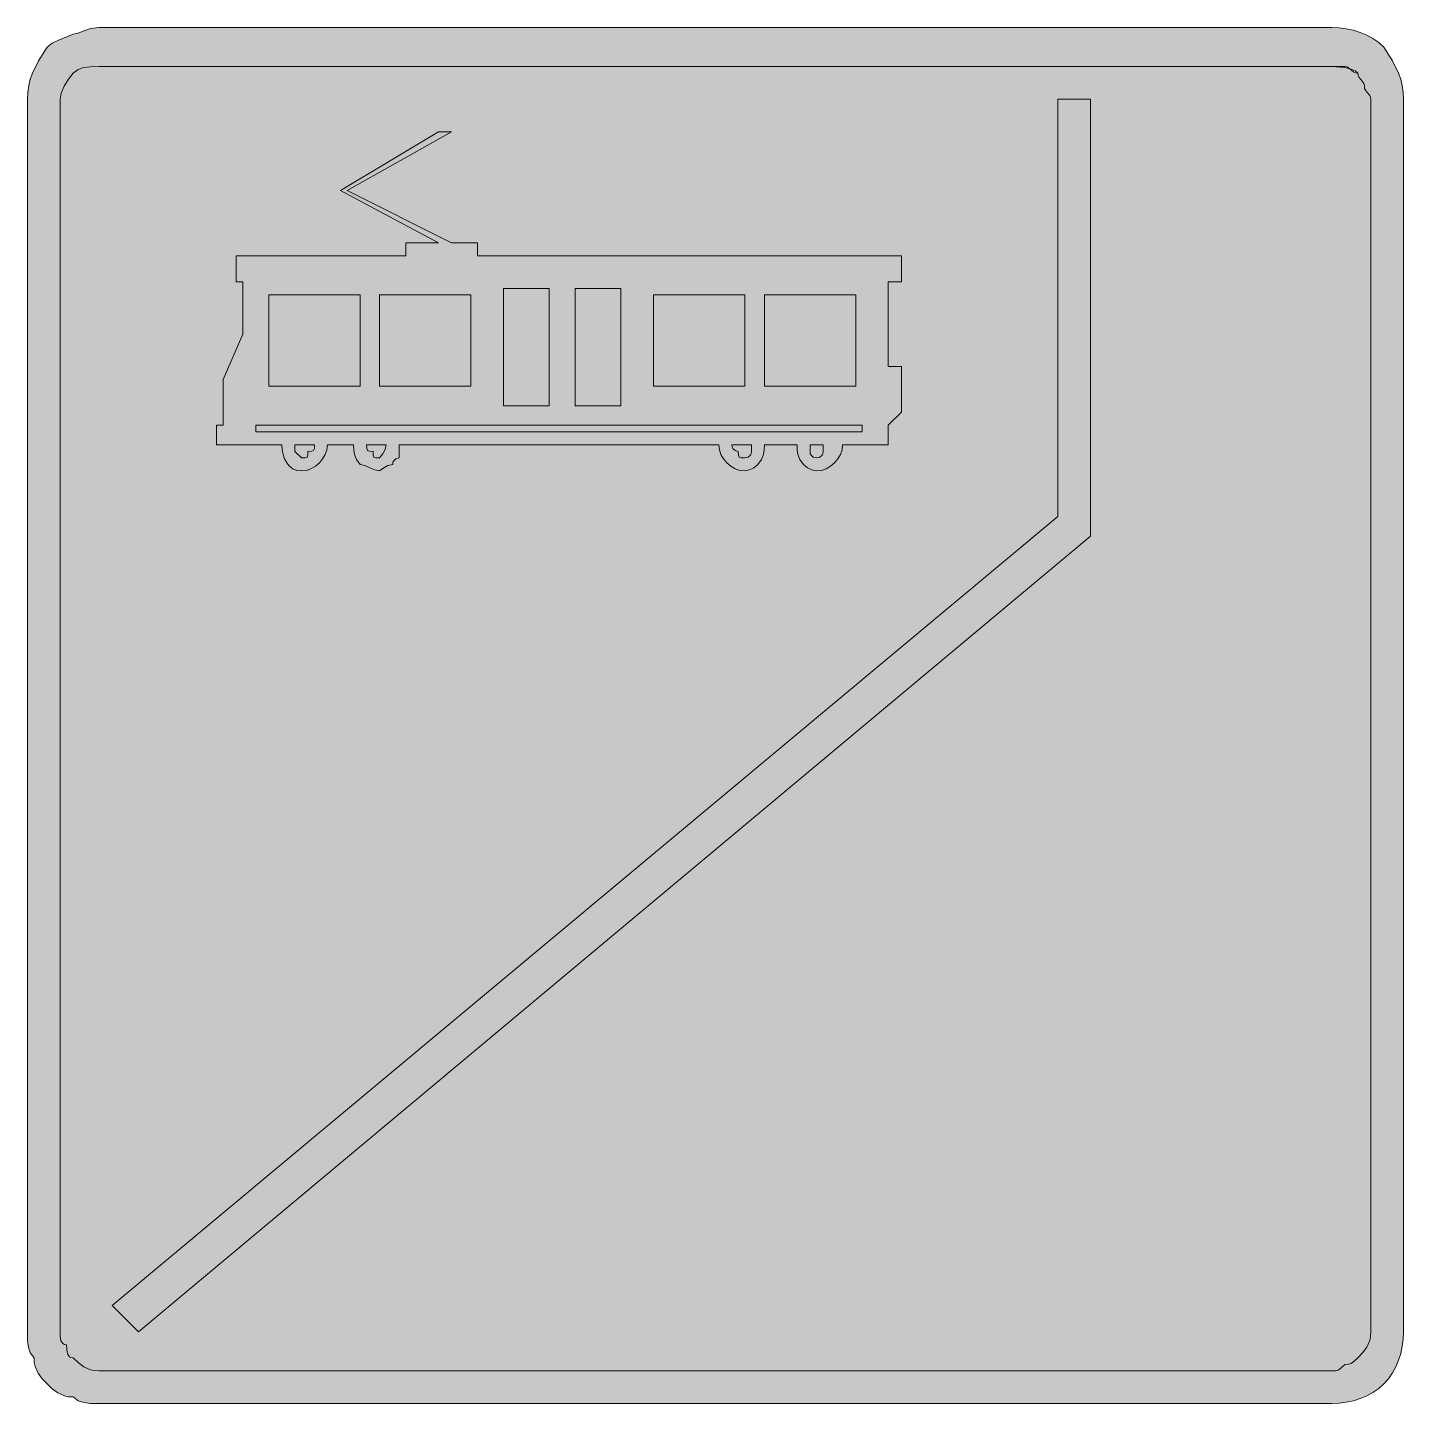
# Model space of a CAD drawing. Header units: metres. Extents: x 157 to 411, y 9 to 263.
import ezdxf

# ---------------------------------------------------------------- set-up
doc = ezdxf.new("R2010")
doc.units = ezdxf.units.M
for name, color, linetype, true_color in [('FILL_BLACK_000000', 7, 'Continuous', 0x000000), ('FILL_BLUE_0000FF', 7, 'Continuous', 0x0000ff), ('FILL_WHITE_FFFFFF', 7, 'Continuous', 0xffffff)]:
    doc.layers.add(name, color=color, linetype=linetype, true_color=true_color)

msp = doc.modelspace()

# ---------------------------------------------------------------- hatches: boundary and pattern name
at = {"layer": 'FILL_BLACK_000000', "true_color": 0x000000}
h = msp.add_hatch(color=7, dxfattribs=at)
h.dxf.hatch_style = 1
h.paths.add_polyline_path([(398.7, 262.5), (400.03, 262.33), (401.34, 262.05), (402.6, 261.66), (403.81, 261.15), (404.94, 260.54), (406, 259.8), (406.95, 258.96), (408.52, 256.45), (409.65, 254.16), (410.04, 253.03), (410.33, 251.87), (410.49, 250.66), (410.55, 249.36), (410.55, 22.56), (410.49, 21.21), (410.33, 19.88), (410.04, 18.57), (409.65, 17.31), (409.14, 16.1), (408.52, 14.97), (407.79, 13.91), (406.95, 12.96), (406, 12.12), (404.94, 11.39), (403.81, 10.77), (402.6, 10.26), (401.34, 9.87), (400.03, 9.58), (398.7, 9.42), (397.35, 9.36), (170.55, 9.36), (168.96, 9.38), (167.7, 9.51), (166.67, 9.87), (165.75, 10.56), (164.9, 10.61), (164.16, 10.77), (162.9, 11.31), (161.87, 12.08), (160.95, 12.96), (160.07, 13.88), (159.3, 14.91), (158.76, 16.17), (158.6, 16.91), (158.55, 17.76), (157.86, 18.68), (157.5, 19.71), (157.37, 20.97), (157.35, 22.56), (157.35, 249.36), (157.41, 250.66), (157.57, 251.87), (157.86, 253.03), (158.25, 254.16), (159.37, 256.45), (160.95, 258.96), (161.87, 259.67), (162.9, 260.16), (165.75, 261.36), (166.67, 261.55), (167.7, 261.96), (168.96, 262.37), (170.55, 262.56), (397.35, 262.56), (398.7, 262.5)])
h.paths.add_polyline_path([(167.7, 255.21), (166.67, 254.85), (165.75, 254.16), (164.87, 253.07), (164.1, 251.76), (163.56, 250.45), (163.35, 249.36), (163.35, 22.56), (163.37, 21.68), (163.5, 20.91), (163.86, 20.37), (164.15, 20.21), (164.55, 20.16), (164.57, 19.28), (164.7, 18.51), (165.06, 17.97), (165.35, 17.81), (165.75, 17.76), (166.67, 16.88), (167.7, 16.11), (168.96, 15.57), (169.7, 15.41), (170.55, 15.36), (397.35, 15.36), (398.06, 15.38), (398.55, 15.51), (399.04, 15.87), (399.75, 16.56), (400.46, 16.58), (400.95, 16.71), (401.44, 17.07), (402.15, 17.76), (403.03, 18.68), (403.8, 19.71), (404.34, 20.97), (404.5, 21.71), (404.55, 22.56), (404.55, 249.36), (404.5, 249.76), (404.36, 250.07), (403.95, 250.56), (403.54, 251.05), (403.4, 251.36), (403.35, 251.76), (403.3, 252.16), (403.16, 252.47), (402.75, 252.96), (402.34, 253.45), (402.2, 253.76), (402.15, 254.16), (401.65, 254.56), (401.06, 254.85), (399.75, 255.21), (397.35, 255.36), (170.55, 255.36), (168.96, 255.34), (167.7, 255.21)], flags=16)
at = {"layer": 'FILL_BLUE_0000FF', "true_color": 0x0000ff}
h = msp.add_hatch(color=7, dxfattribs=at)
h.dxf.hatch_style = 1
h.paths.add_polyline_path([(397.35, 255.36), (399.75, 255.36), (400.15, 255.31), (400.46, 255.17), (400.95, 254.76), (401.44, 254.35), (401.75, 254.21), (402.15, 254.16), (402.2, 253.76), (402.34, 253.45), (402.75, 252.96), (403.16, 252.47), (403.3, 252.16), (403.35, 251.76), (403.4, 251.36), (403.54, 251.05), (403.95, 250.56), (404.36, 250.07), (404.5, 249.76), (404.55, 249.36), (404.55, 22.56), (404.5, 21.71), (404.34, 20.97), (403.8, 19.71), (403.03, 18.68), (402.15, 17.76), (401.44, 17.07), (400.95, 16.71), (400.46, 16.58), (399.75, 16.56), (399.04, 15.87), (398.55, 15.51), (398.06, 15.38), (397.35, 15.36), (170.55, 15.36), (169.7, 15.41), (168.96, 15.57), (167.7, 16.11), (166.67, 16.88), (165.75, 17.76), (165.35, 17.81), (165.06, 17.97), (164.7, 18.51), (164.57, 19.28), (164.55, 20.16), (164.15, 20.21), (163.86, 20.37), (163.5, 20.91), (163.37, 21.68), (163.35, 22.56), (163.35, 249.36), (163.56, 250.45), (164.1, 251.76), (164.87, 253.07), (165.75, 254.16), (166.67, 254.85), (167.7, 255.21), (168.96, 255.34), (170.55, 255.36), (397.35, 255.36)])
at = {"layer": 'FILL_WHITE_FFFFFF', "true_color": 0xffffff}
h = msp.add_hatch(color=7, dxfattribs=at)
h.dxf.hatch_style = 1
h.paths.add_polyline_path([(172.95, 27.36), (346.95, 172.56), (346.95, 249.36), (352.95, 249.36), (352.95, 168.96), (177.75, 22.56), (172.95, 27.36)])
h = msp.add_hatch(color=7, dxfattribs=at)
h.dxf.hatch_style = 1
h.paths.add_polyline_path([(219.45, 181.97), (218.55, 182.16), (217.86, 183.06), (217.5, 183.96), (217.37, 184.86), (217.35, 185.76), (212.55, 185.76), (212.44, 184.86), (212.14, 184), (211.66, 183.19), (211.05, 182.46), (210.32, 181.85), (209.51, 181.37), (208.65, 181.07), (207.75, 180.96), (206.91, 181.07), (206.17, 181.37), (205.56, 181.85), (205.05, 182.46), (204.66, 183.19), (204.37, 184), (204.21, 184.86), (204.15, 185.76), (192.15, 185.76), (192.15, 189.36), (193.35, 189.36), (193.35, 197.76), (196.95, 206.16), (196.95, 215.76), (195.75, 215.76), (195.75, 220.56), (226.95, 220.56), (226.95, 222.96), (232.95, 222.96), (214.95, 232.56), (232.95, 243.36), (235.35, 243.36), (216.15, 232.56), (235.35, 222.96), (240.15, 222.96), (240.15, 220.56), (318.15, 220.56), (318.15, 215.76), (315.75, 215.76), (315.75, 200.16), (318.15, 200.16), (318.15, 191.76), (315.75, 189.36), (315.75, 185.76), (307.35, 185.76), (307.24, 184.86), (306.94, 184), (306.46, 183.19), (305.85, 182.46), (305.12, 181.85), (304.31, 181.37), (303.45, 181.07), (302.55, 180.96), (301.67, 181.15), (300.9, 181.56), (300.15, 182.16), (299.46, 183.06), (299.1, 183.96), (298.97, 184.86), (298.95, 185.76), (292.95, 185.76), (292.93, 184.86), (292.8, 183.96), (292.44, 183.06), (291.75, 182.16), (291, 181.56), (290.23, 181.15), (289.35, 180.96), (288.45, 181.07), (287.59, 181.37), (286.78, 181.85), (286.05, 182.46), (285.44, 183.19), (284.96, 184), (284.66, 184.86), (284.55, 185.76), (225.75, 185.76), (225.75, 183.36), (225.15, 183.21), (224.74, 182.85), (224.6, 182.56), (224.55, 182.16), (223.67, 181.97), (222.9, 181.56), (222.15, 180.96), (221.25, 181.15), (220.35, 181.56), (219.45, 181.97)])
h.paths.add_polyline_path([(292.95, 213.36), (292.95, 196.56), (309.75, 196.56), (309.75, 213.36), (292.95, 213.36)], flags=16)
h.paths.add_polyline_path([(289.35, 213.36), (272.55, 213.36), (272.55, 196.56), (289.35, 196.56), (289.35, 213.36)], flags=16)
h.paths.add_polyline_path([(258.15, 214.56), (258.15, 192.96), (266.55, 192.96), (266.55, 214.56), (258.15, 214.56)], flags=16)
h.paths.add_polyline_path([(253.35, 214.56), (244.95, 214.56), (244.95, 192.96), (253.35, 192.96), (253.35, 214.56)], flags=16)
h.paths.add_polyline_path([(222.15, 213.36), (222.15, 196.56), (238.95, 196.56), (238.95, 213.36), (222.15, 213.36)], flags=16)
h.paths.add_polyline_path([(218.55, 213.36), (201.75, 213.36), (201.75, 196.56), (218.55, 196.56), (218.55, 213.36)], flags=16)
h.paths.add_polyline_path([(220.97, 183.87), (221.1, 183.51), (221.46, 183.38), (222.15, 183.36), (222.75, 184.11), (223.16, 184.88), (223.35, 185.76), (219.75, 185.76), (219.77, 185.07), (219.9, 184.71), (220.26, 184.58), (220.95, 184.56), (220.97, 183.87)], flags=16)
h.paths.add_polyline_path([(208.8, 183.51), (208.93, 183.87), (208.95, 184.56), (209.64, 184.58), (210, 184.71), (210.13, 185.07), (210.15, 185.76), (206.55, 185.76), (206.55, 184.56), (207.75, 183.36), (208.44, 183.38), (208.8, 183.51)], flags=16)
h.paths.add_polyline_path([(310.95, 189.36), (199.35, 189.36), (199.35, 188.16), (310.95, 188.16), (310.95, 189.36)], flags=16)
h.paths.add_polyline_path([(301.54, 183.87), (301.95, 183.51), (302.55, 183.36), (303.15, 183.51), (303.56, 183.87), (303.7, 184.16), (303.75, 184.56), (303.75, 185.76), (301.35, 185.76), (301.35, 184.56), (301.4, 184.16), (301.54, 183.87)], flags=16)
h.paths.add_polyline_path([(287.14, 185.07), (287.55, 184.71), (288.15, 184.56), (288.17, 183.87), (288.3, 183.51), (288.66, 183.38), (289.35, 183.36), (289.95, 183.51), (290.36, 183.87), (290.5, 184.16), (290.55, 184.56), (290.55, 185.76), (286.95, 185.76), (287, 185.36), (287.14, 185.07)], flags=16)

# ---------------------------------------------------------------- linework, layer by layer
at = {"layer": 'FILL_BLACK_000000', "lineweight": 0, "true_color": 0x000000}
for points in [[(398.7, 262.5), (400.03, 262.33), (401.34, 262.05), (402.6, 261.66), (403.81, 261.15), (404.94, 260.54), (406, 259.8), (406.95, 258.96), (408.52, 256.45), (409.65, 254.16), (410.04, 253.03), (410.33, 251.87), (410.49, 250.66), (410.55, 249.36), (410.55, 22.56), (410.49, 21.21), (410.33, 19.88), (410.04, 18.57), (409.65, 17.31), (409.14, 16.1), (408.52, 14.97), (407.79, 13.91), (406.95, 12.96), (406, 12.12), (404.94, 11.39), (403.81, 10.77), (402.6, 10.26), (401.34, 9.87), (400.03, 9.58), (398.7, 9.42), (397.35, 9.36), (170.55, 9.36), (168.96, 9.38), (167.7, 9.51), (166.67, 9.87), (165.75, 10.56), (164.9, 10.61), (164.16, 10.77), (162.9, 11.31), (161.87, 12.08), (160.95, 12.96), (160.07, 13.88), (159.3, 14.91), (158.76, 16.17), (158.6, 16.91), (158.55, 17.76), (157.86, 18.68), (157.5, 19.71), (157.37, 20.97), (157.35, 22.56), (157.35, 249.36), (157.41, 250.66), (157.57, 251.87), (157.86, 253.03), (158.25, 254.16), (159.37, 256.45), (160.95, 258.96), (161.87, 259.67), (162.9, 260.16), (165.75, 261.36), (166.67, 261.55), (167.7, 261.96), (168.96, 262.37), (170.55, 262.56), (397.35, 262.56)], [(167.7, 255.21), (166.67, 254.85), (165.75, 254.16), (164.87, 253.07), (164.1, 251.76), (163.56, 250.45), (163.35, 249.36), (163.35, 22.56), (163.37, 21.68), (163.5, 20.91), (163.86, 20.37), (164.15, 20.21), (164.55, 20.16), (164.57, 19.28), (164.7, 18.51), (165.06, 17.97), (165.35, 17.81), (165.75, 17.76), (166.67, 16.88), (167.7, 16.11), (168.96, 15.57), (169.7, 15.41), (170.55, 15.36), (397.35, 15.36), (398.06, 15.38), (398.55, 15.51), (399.04, 15.87), (399.75, 16.56), (400.46, 16.58), (400.95, 16.71), (401.44, 17.07), (402.15, 17.76), (403.03, 18.68), (403.8, 19.71), (404.34, 20.97), (404.5, 21.71), (404.55, 22.56), (404.55, 249.36), (404.5, 249.76), (404.36, 250.07), (403.95, 250.56), (403.54, 251.05), (403.4, 251.36), (403.35, 251.76), (403.3, 252.16), (403.16, 252.47), (402.75, 252.96), (402.34, 253.45), (402.2, 253.76), (402.15, 254.16), (401.65, 254.56), (401.06, 254.85), (399.75, 255.21), (397.35, 255.36), (170.55, 255.36), (168.96, 255.34)]]:
    msp.add_lwpolyline(points, close=True, dxfattribs=at)
at = {"layer": 'FILL_BLUE_0000FF', "lineweight": 0, "true_color": 0x0000ff}
msp.add_lwpolyline([(397.35, 255.36), (399.75, 255.36), (400.15, 255.31), (400.46, 255.17), (400.95, 254.76), (401.44, 254.35), (401.75, 254.21), (402.15, 254.16), (402.2, 253.76), (402.34, 253.45), (402.75, 252.96), (403.16, 252.47), (403.3, 252.16), (403.35, 251.76), (403.4, 251.36), (403.54, 251.05), (403.95, 250.56), (404.36, 250.07), (404.5, 249.76), (404.55, 249.36), (404.55, 22.56), (404.5, 21.71), (404.34, 20.97), (403.8, 19.71), (403.03, 18.68), (402.15, 17.76), (401.44, 17.07), (400.95, 16.71), (400.46, 16.58), (399.75, 16.56), (399.04, 15.87), (398.55, 15.51), (398.06, 15.38), (397.35, 15.36), (170.55, 15.36), (169.7, 15.41), (168.96, 15.57), (167.7, 16.11), (166.67, 16.88), (165.75, 17.76), (165.35, 17.81), (165.06, 17.97), (164.7, 18.51), (164.57, 19.28), (164.55, 20.16), (164.15, 20.21), (163.86, 20.37), (163.5, 20.91), (163.37, 21.68), (163.35, 22.56), (163.35, 249.36), (163.56, 250.45), (164.1, 251.76), (164.87, 253.07), (165.75, 254.16), (166.67, 254.85), (167.7, 255.21), (168.96, 255.34), (170.55, 255.36)], close=True, dxfattribs=at)
at = {"layer": 'FILL_WHITE_FFFFFF', "lineweight": 0, "true_color": 0xffffff}
for points in [[(172.95, 27.36), (346.95, 172.56), (346.95, 249.36), (352.95, 249.36), (352.95, 168.96), (177.75, 22.56)], [(219.45, 181.97), (218.55, 182.16), (217.86, 183.06), (217.5, 183.96), (217.37, 184.86), (217.35, 185.76), (212.55, 185.76), (212.44, 184.86), (212.14, 184), (211.66, 183.19), (211.05, 182.46), (210.32, 181.85), (209.51, 181.37), (208.65, 181.07), (207.75, 180.96), (206.91, 181.07), (206.17, 181.37), (205.56, 181.85), (205.05, 182.46), (204.66, 183.19), (204.37, 184), (204.21, 184.86), (204.15, 185.76), (192.15, 185.76), (192.15, 189.36), (193.35, 189.36), (193.35, 197.76), (196.95, 206.16), (196.95, 215.76), (195.75, 215.76), (195.75, 220.56), (226.95, 220.56), (226.95, 222.96), (232.95, 222.96), (214.95, 232.56), (232.95, 243.36), (235.35, 243.36), (216.15, 232.56), (235.35, 222.96), (240.15, 222.96), (240.15, 220.56), (318.15, 220.56), (318.15, 215.76), (315.75, 215.76), (315.75, 200.16), (318.15, 200.16), (318.15, 191.76), (315.75, 189.36), (315.75, 185.76), (307.35, 185.76), (307.24, 184.86), (306.94, 184), (306.46, 183.19), (305.85, 182.46), (305.12, 181.85), (304.31, 181.37), (303.45, 181.07), (302.55, 180.96), (301.67, 181.15), (300.9, 181.56), (300.15, 182.16), (299.46, 183.06), (299.1, 183.96), (298.97, 184.86), (298.95, 185.76), (292.95, 185.76), (292.93, 184.86), (292.8, 183.96), (292.44, 183.06), (291.75, 182.16), (291, 181.56), (290.23, 181.15), (289.35, 180.96), (288.45, 181.07), (287.59, 181.37), (286.78, 181.85), (286.05, 182.46), (285.44, 183.19), (284.96, 184), (284.66, 184.86), (284.55, 185.76), (225.75, 185.76), (225.75, 183.36), (225.15, 183.21), (224.74, 182.85), (224.6, 182.56), (224.55, 182.16), (223.67, 181.97), (222.9, 181.56), (222.15, 180.96), (221.25, 181.15), (220.35, 181.56)], [(218.55, 213.36), (201.75, 213.36), (201.75, 196.56), (218.55, 196.56)], [(222.15, 213.36), (222.15, 196.56), (238.95, 196.56), (238.95, 213.36)], [(253.35, 214.56), (244.95, 214.56), (244.95, 192.96), (253.35, 192.96)], [(258.15, 214.56), (258.15, 192.96), (266.55, 192.96), (266.55, 214.56)], [(289.35, 213.36), (272.55, 213.36), (272.55, 196.56), (289.35, 196.56)], [(292.95, 213.36), (292.95, 196.56), (309.75, 196.56), (309.75, 213.36)], [(310.95, 189.36), (199.35, 189.36), (199.35, 188.16), (310.95, 188.16)], [(208.8, 183.51), (208.93, 183.87), (208.95, 184.56), (209.64, 184.58), (210, 184.71), (210.13, 185.07), (210.15, 185.76), (206.55, 185.76), (206.55, 184.56), (207.75, 183.36), (208.44, 183.38)], [(220.97, 183.87), (221.1, 183.51), (221.46, 183.38), (222.15, 183.36), (222.75, 184.11), (223.16, 184.88), (223.35, 185.76), (219.75, 185.76), (219.77, 185.07), (219.9, 184.71), (220.26, 184.58), (220.95, 184.56)], [(287.14, 185.07), (287.55, 184.71), (288.15, 184.56), (288.17, 183.87), (288.3, 183.51), (288.66, 183.38), (289.35, 183.36), (289.95, 183.51), (290.36, 183.87), (290.5, 184.16), (290.55, 184.56), (290.55, 185.76), (286.95, 185.76), (287, 185.36)], [(301.54, 183.87), (301.95, 183.51), (302.55, 183.36), (303.15, 183.51), (303.56, 183.87), (303.7, 184.16), (303.75, 184.56), (303.75, 185.76), (301.35, 185.76), (301.35, 184.56), (301.4, 184.16)]]:
    msp.add_lwpolyline(points, close=True, dxfattribs=at)

doc.saveas('drawing.dxf')
